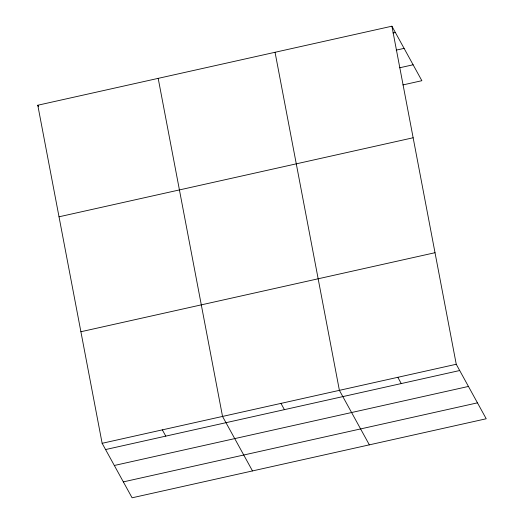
<?xml version="1.0" encoding="UTF-8"?>
<svg xmlns="http://www.w3.org/2000/svg" width="524" height="524" viewBox="0 0 524 524"><rect width="100%" height="100%" fill="white"/><g stroke="black" fill="none" stroke-linecap="round" stroke-linejoin="round"><path stroke-width="0.79" d="M391.906 26.2L456.253 364.265L486.213 418.768L132.094 497.8L102.134 443.304L37.787 105.232L391.906 26.2L421.866 80.696L402.917 84.927M392.974 32.986L395.345 32.462M396.203 50.14L404.096 48.378M399.688 67.773L413.115 64.78M59.022 216.798L413.141 137.76M80.899 331.738L435.018 252.706M102.134 443.304L456.253 364.265M105.579 449.559L459.692 370.527M114.33 465.482L468.443 386.443M123.343 481.884L477.462 402.845M397.821 377.306L401.266 383.568M369.354 444.85L339.395 390.347L275.048 52.282M280.962 403.388L284.408 409.65M252.496 470.925L222.536 416.429L158.189 78.364M37.787 105.232L38.553 106.627M162.335 429.863L165.774 436.125"/></g></svg>
